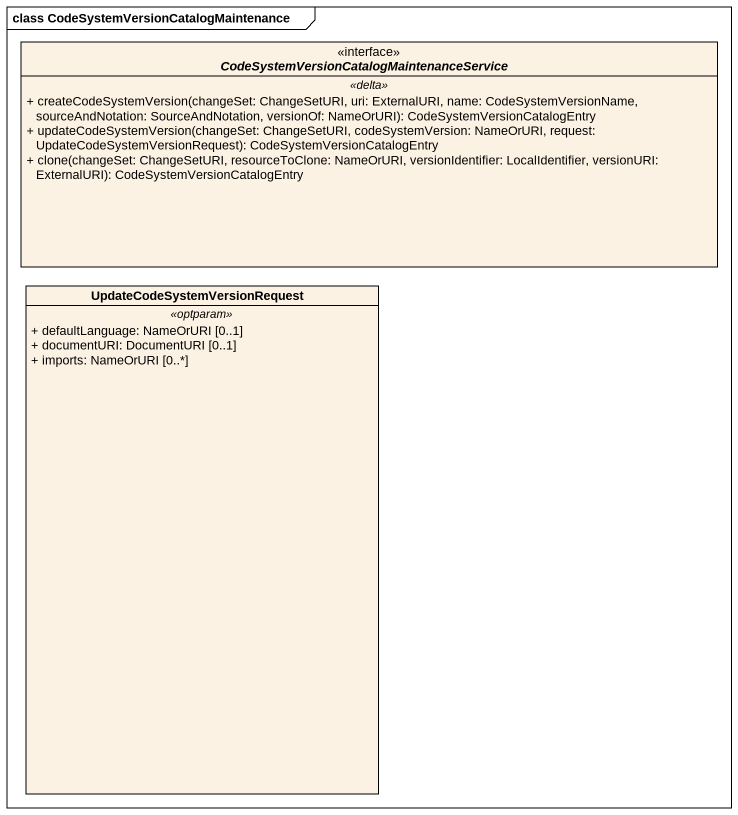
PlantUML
@startuml
mainframe class CodeSystemVersionCatalogMaintenance
hide circle
hide empty members
skinparam classAttributeIconSize 0
interface "CodeSystemVersionCatalogMaintenanceService" as CodeSystemVersionCatalogMain <<interface>> {
  .. <<delta>> ..
  + createCodeSystemVersion(changeSet: ChangeSetURI, uri: ExternalURI, name: CodeSystemVersionName, sourceAndNotation: SourceAndNotation, versionOf: NameOrURI): CodeSystemVersionCatalogEntry
  + updateCodeSystemVersion(changeSet: ChangeSetURI, codeSystemVersion: NameOrURI, request: UpdateCodeSystemVersionRequest): CodeSystemVersionCatalogEntry
  + clone(changeSet: ChangeSetURI, resourceToClone: NameOrURI, versionIdentifier: LocalIdentifier, versionURI: ExternalURI): CodeSystemVersionCatalogEntry
}
class "UpdateCodeSystemVersionRequest" as UpdateCodeSystemVersionReque {
  .. <<optparam>> ..
  + defaultLanguage: NameOrURI [0..1]
  + documentURI: DocumentURI [0..1]
  + imports: NameOrURI [0..*]
}
@enduml
